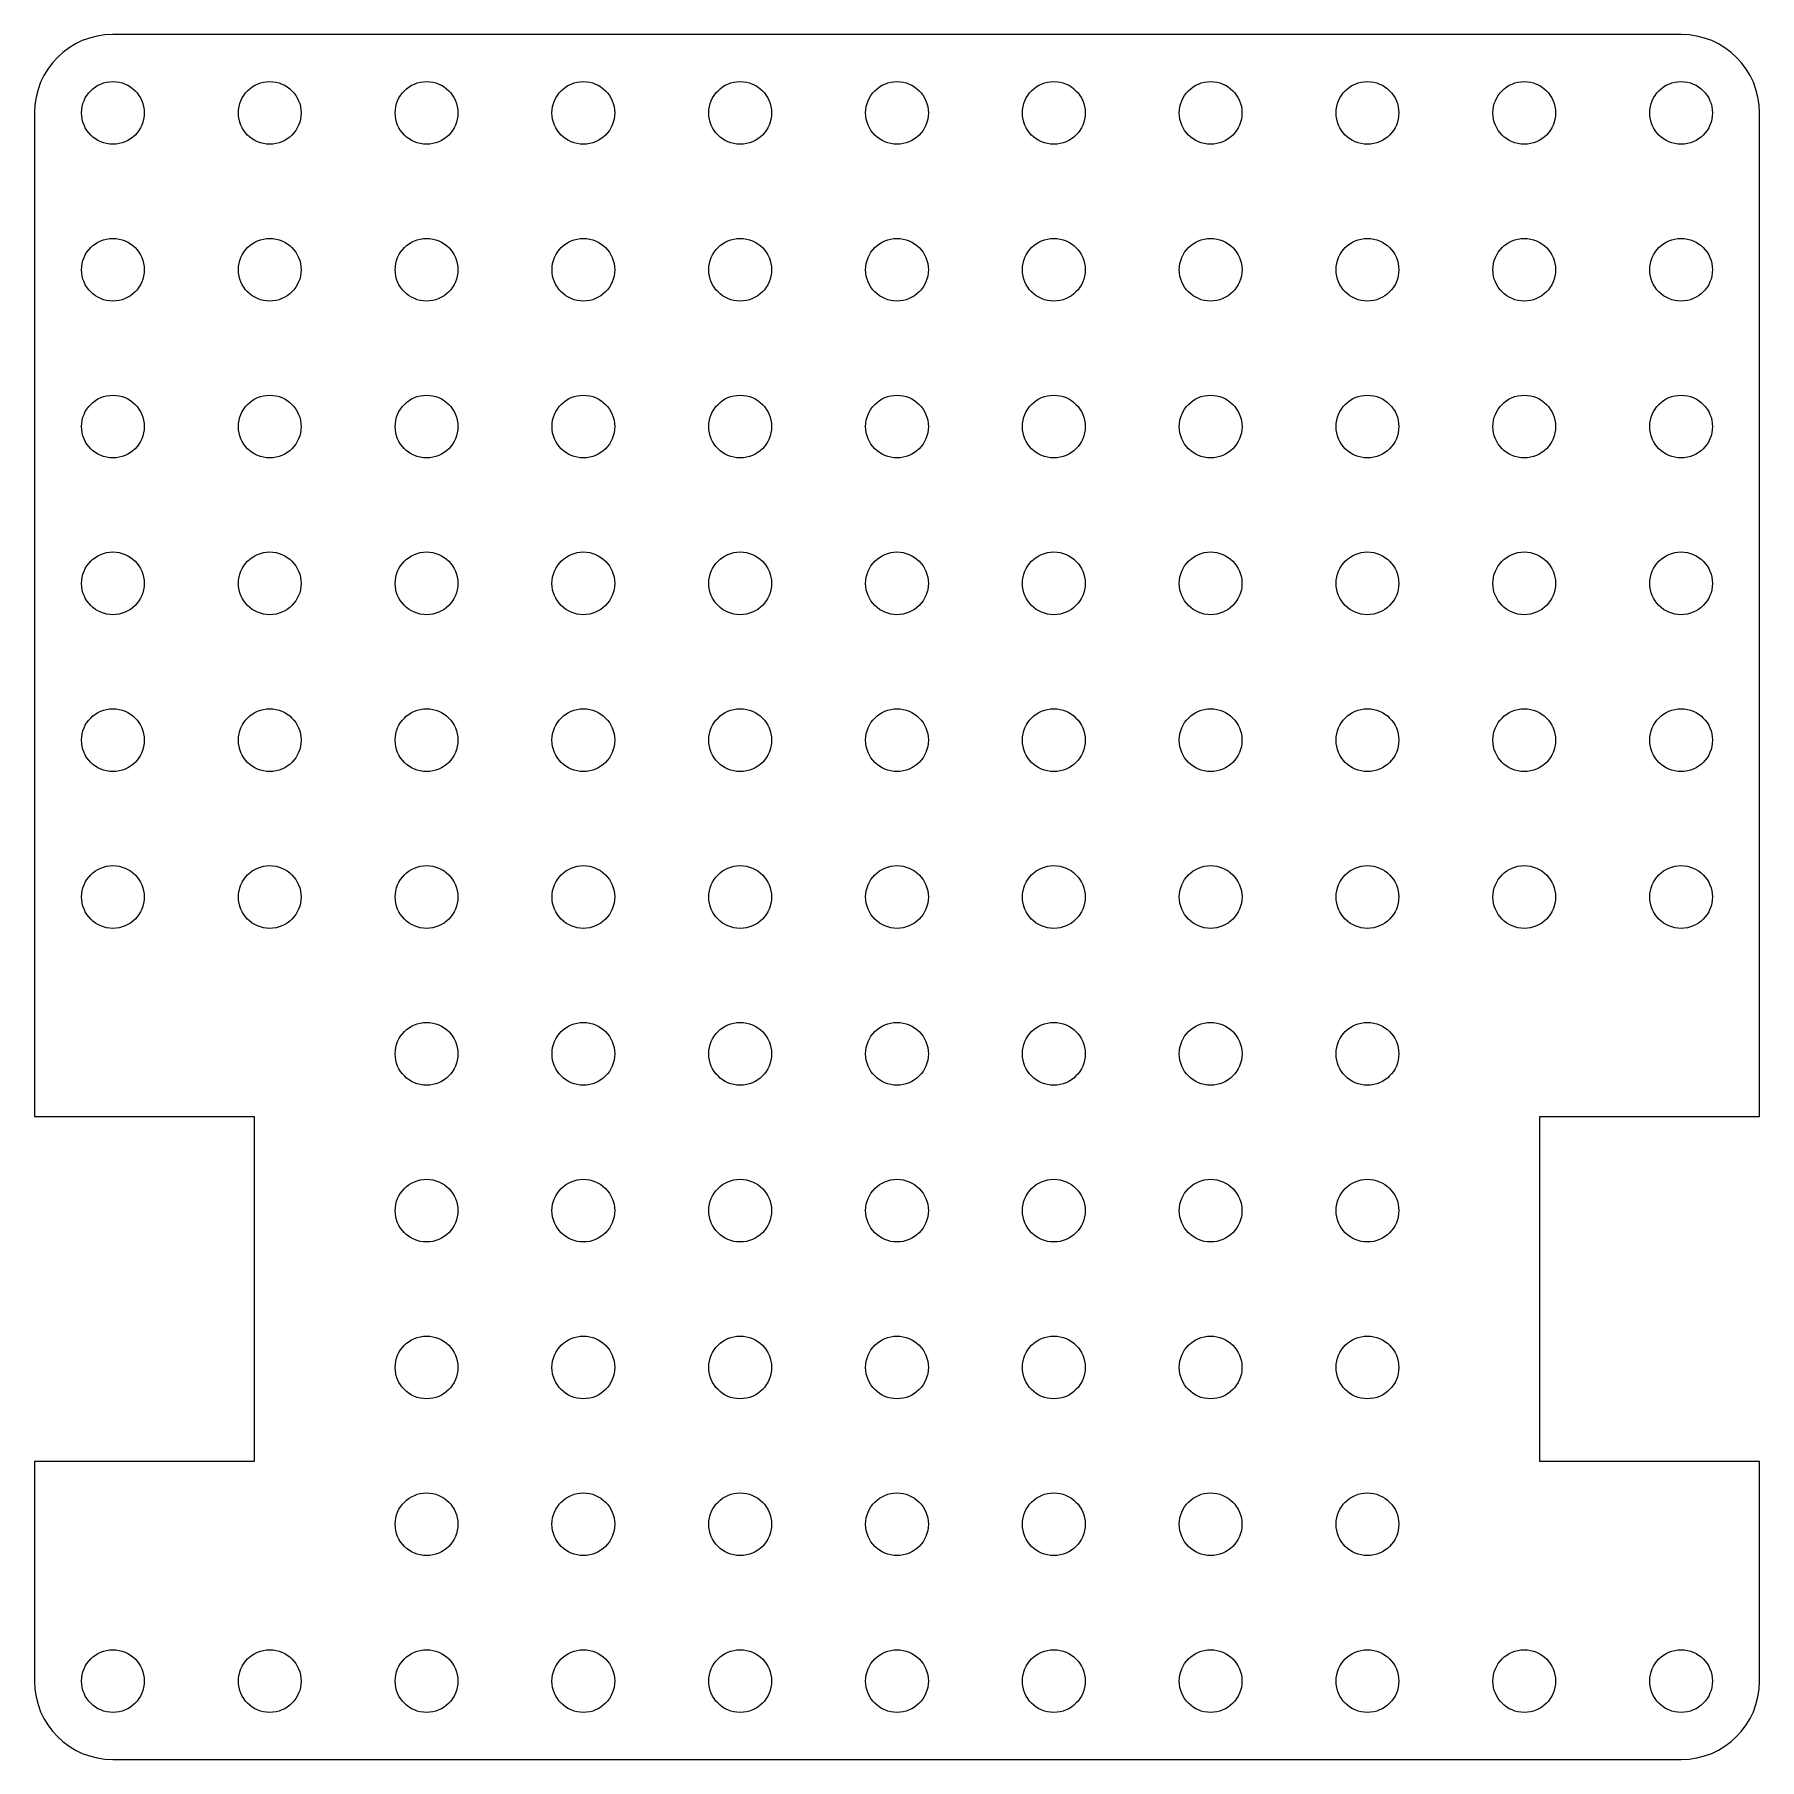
# Model space of a CAD drawing. Extents: x -15 to 771, y 0 to 274.
# Drawn here: x 316 to 426, y 113.9 to 223.9 of the extents above; entities that cross this region are included whole.
import ezdxf

# ---------------------------------------------------------------- set-up
doc = ezdxf.new("R2010")
doc.units = 0
doc.layers.add('Layer_1', color=7, linetype='CONTINUOUS')

msp = doc.modelspace()

# ---------------------------------------------------------------- linework, layer by layer
at = {"layer": 'Layer_1', "color": 7}
for points in [[(421.000007, 223.876165), (320.999996, 223.876179)], [(316.000009, 218.876181), (316.000009, 154.876181), (330.000009, 154.876181), (330.000009, 132.87618), (316.000009, 132.876149), (316.000009, 118.876194)], [(323.000013, 218.876177), (323.000013, 218.876177)], [(333.000012, 218.876177), (333.000012, 218.876177)], [(343.000011, 218.876177), (343.000011, 218.876177)], [(353.000008, 218.876177), (353.000008, 218.876177)], [(363.000008, 218.876177), (363.000008, 218.876177)], [(373.000008, 218.876177), (373.000008, 218.876177)], [(383.000007, 218.876177), (383.000007, 218.876177)], [(393.000007, 218.876177), (393.000007, 218.876177)], [(403.00001, 218.876177), (403.00001, 218.876177)], [(413.00001, 218.876177), (413.00001, 218.876177)], [(423.000009, 218.876177), (423.000009, 218.876177)], [(323.000013, 208.876177), (323.000013, 208.876177)], [(333.00001, 208.876177), (333.00001, 208.876177)], [(343.000011, 208.876177), (343.000011, 208.876177)], [(353.000011, 208.876177), (353.000011, 208.876177)], [(363.000011, 208.876177), (363.000011, 208.876177)], [(373.000011, 208.876177), (373.000011, 208.876177)], [(383.00001, 208.876177), (383.00001, 208.876177)], [(393.00001, 208.876177), (393.00001, 208.876177)], [(403.000013, 208.876177), (403.000013, 208.876177)], [(413.000012, 208.876177), (413.000012, 208.876177)], [(423.000012, 208.876177), (423.000012, 208.876177)], [(323.000013, 198.876177), (323.000013, 198.876177)], [(333.000013, 198.876177), (333.000013, 198.876177)], [(343.000011, 198.876177), (343.000011, 198.876177)], [(353.000011, 198.876177), (353.000011, 198.876177)], [(363.000011, 198.876177), (363.000011, 198.876177)], [(373.000011, 198.876177), (373.000011, 198.876177)], [(383.00001, 198.876177), (383.00001, 198.876177)], [(393.00001, 198.876177), (393.00001, 198.876177)], [(403.000013, 198.876177), (403.000013, 198.876177)], [(413.000012, 198.876177), (413.000012, 198.876177)], [(423.000012, 198.876177), (423.000012, 198.876177)], [(323.000013, 188.876177), (323.000013, 188.876177)], [(333.000012, 188.876177), (333.000012, 188.876177)], [(343.000011, 188.876177), (343.000011, 188.876177)], [(353.000008, 188.876177), (353.000008, 188.876177)], [(363.000008, 188.876177), (363.000008, 188.876177)], [(373.000008, 188.876177), (373.000008, 188.876177)], [(383.000007, 188.876177), (383.000007, 188.876177)], [(393.000007, 188.876177), (393.000007, 188.876177)], [(403.00001, 188.876177), (403.00001, 188.876177)], [(413.00001, 188.876177), (413.00001, 188.876177)], [(423.000009, 188.876177), (423.000009, 188.876177)], [(323.000013, 178.876179), (323.000013, 178.876179)], [(333.00001, 178.876176), (333.00001, 178.876176)], [(343.000011, 178.876179), (343.000011, 178.876179)], [(353.000008, 178.876179), (353.000008, 178.876179)], [(363.000008, 178.876179), (363.000008, 178.876179)], [(373.000008, 178.876179), (373.000008, 178.876179)], [(383.000007, 178.876179), (383.000007, 178.876179)], [(393.000007, 178.876179), (393.000007, 178.876179)], [(403.00001, 178.876179), (403.00001, 178.876179)], [(413.00001, 178.876179), (413.00001, 178.876179)], [(423.000009, 178.876179), (423.000009, 178.876179)], [(323.000013, 168.876175), (323.000013, 168.876175)], [(333.000013, 168.876175), (333.000013, 168.876175)], [(343.000011, 168.876175), (343.000011, 168.876175)], [(353.000011, 168.876175), (353.000011, 168.876175)], [(363.000011, 168.876175), (363.000011, 168.876175)], [(373.000011, 168.876175), (373.000011, 168.876175)], [(383.00001, 168.876175), (383.00001, 168.876175)], [(393.00001, 168.876175), (393.00001, 168.876175)], [(403.000013, 168.876175), (403.000013, 168.876175)], [(413.000012, 168.876175), (413.000012, 168.876175)], [(423.000012, 168.876175), (423.000012, 168.876175)], [(343.000011, 158.876176), (343.000011, 158.876176)], [(353.000011, 158.876176), (353.000011, 158.876176)], [(363.000011, 158.876176), (363.000011, 158.876176)], [(373.000011, 158.876176), (373.000011, 158.876176)], [(383.000007, 158.876178), (383.000007, 158.876178)], [(393.00001, 158.876176), (393.00001, 158.876176)], [(403.000013, 158.876176), (403.000013, 158.876176)], [(426.000009, 118.876194), (426.000009, 132.87618), (412.000009, 132.87618), (412.000009, 154.876181), (426.000009, 154.876181)], [(343.000011, 148.876176), (343.000011, 148.876176)], [(353.000008, 148.876176), (353.000008, 148.876176)], [(363.000008, 148.876176), (363.000008, 148.876176)], [(373.000008, 148.876176), (373.000008, 148.876176)], [(383.000007, 148.876176), (383.000007, 148.876176)], [(393.000007, 148.876176), (393.000007, 148.876176)], [(403.00001, 148.876176), (403.00001, 148.876176)], [(343.000011, 138.876176), (343.000011, 138.876176)], [(353.000008, 138.876176), (353.000008, 138.876176)], [(363.000008, 138.876176), (363.000008, 138.876176)], [(373.000008, 138.876176), (373.000008, 138.876176)], [(383.000007, 138.876176), (383.000007, 138.876176)], [(393.000007, 138.876176), (393.000007, 138.876176)], [(403.00001, 138.876176), (403.00001, 138.876176)], [(343.000011, 128.876176), (343.000011, 128.876176)], [(353.000008, 128.876176), (353.000008, 128.876176)], [(363.000008, 128.876176), (363.000008, 128.876176)], [(373.000008, 128.876176), (373.000008, 128.876176)], [(383.000007, 128.876176), (383.000007, 128.876176)], [(393.000007, 128.876176), (393.000007, 128.876176)], [(403.00001, 128.876176), (403.00001, 128.876176)], [(323.000011, 118.876179), (323.000011, 118.876179)], [(333.000011, 118.876179), (333.000011, 118.876179)], [(343.000011, 118.876179), (343.000011, 118.876179)], [(353.000008, 118.876179), (353.000008, 118.876179)], [(363.000008, 118.876179), (363.000008, 118.876179)], [(373.000008, 118.876179), (373.000008, 118.876179)], [(383.000007, 118.876179), (383.000007, 118.876179)], [(393.000007, 118.876179), (393.000007, 118.876179)], [(403.00001, 118.876179), (403.00001, 118.876179)], [(413.00001, 118.876179), (413.00001, 118.876179)], [(423.000009, 118.876179), (423.000009, 118.876179)], [(320.999996, 113.876176), (421.000007, 113.876176)], [(320.999996, 113.876176), (320.999996, 113.876176)]]:
    msp.add_lwpolyline(points, dxfattribs=at)
for points in [[(320.999996, 223.876179), (318.229999, 223.876179), (316.000009, 221.646164), (316.000009, 218.876181)], [(426.000009, 218.876167), (426.000009, 221.646149), (423.770004, 223.876165), (421.000007, 223.876165)], [(319.000013, 218.876177), (319.000013, 219.980746), (319.895444, 220.876176), (321.000013, 220.876176)], [(321.000013, 220.876176), (322.104583, 220.876176), (323.000013, 219.980746), (323.000013, 218.876177)], [(329.000012, 218.876177), (329.000012, 219.980746), (329.895443, 220.876176), (331.000012, 220.876176)], [(331.000012, 220.876176), (332.104582, 220.876176), (333.000012, 219.980746), (333.000012, 218.876177)], [(339.000011, 218.876177), (339.000011, 219.980746), (339.895442, 220.876176), (341.000011, 220.876176)], [(341.000011, 220.876176), (342.104581, 220.876176), (343.000011, 219.980746), (343.000011, 218.876177)], [(349.000008, 218.876177), (349.000008, 219.980746), (349.895439, 220.876176), (351.000008, 220.876176)], [(351.000008, 220.876176), (352.104578, 220.876176), (353.000008, 219.980746), (353.000008, 218.876177)], [(359.000008, 218.876177), (359.000008, 219.980746), (359.895438, 220.876176), (361.000008, 220.876176)], [(361.000008, 220.876176), (362.104577, 220.876176), (363.000008, 219.980746), (363.000008, 218.876177)], [(369.000008, 218.876177), (369.000008, 219.980746), (369.895438, 220.876176), (371.000008, 220.876176)], [(371.000008, 220.876176), (372.104577, 220.876176), (373.000008, 219.980746), (373.000008, 218.876177)], [(379.000007, 218.876177), (379.000007, 219.980746), (379.895438, 220.876176), (381.000007, 220.876176)], [(381.000007, 220.876176), (382.104577, 220.876176), (383.000007, 219.980746), (383.000007, 218.876177)], [(389.000007, 218.876177), (389.000007, 219.980746), (389.895438, 220.876176), (391.000007, 220.876176)], [(391.000007, 220.876176), (392.104577, 220.876176), (393.000007, 219.980746), (393.000007, 218.876177)], [(399.00001, 218.876177), (399.00001, 219.980746), (399.89544, 220.876176), (401.00001, 220.876176)], [(401.00001, 220.876176), (402.104579, 220.876176), (403.00001, 219.980746), (403.00001, 218.876177)], [(409.000009, 218.876177), (409.000009, 219.980746), (409.89544, 220.876176), (411.00001, 220.876176)], [(411.00001, 220.876176), (412.104579, 220.876176), (413.00001, 219.980746), (413.00001, 218.876177)], [(419.000009, 218.876177), (419.000009, 219.980746), (419.89544, 220.876176), (421.000009, 220.876176)], [(421.000009, 220.876176), (422.104579, 220.876176), (423.000009, 219.980746), (423.000009, 218.876177)], [(321.000013, 216.876177), (319.895444, 216.876177), (319.000013, 217.771607), (319.000013, 218.876177)], [(323.000013, 218.876177), (323.000013, 217.771607), (322.104583, 216.876177), (321.000013, 216.876177)], [(331.000012, 216.876177), (329.895443, 216.876177), (329.000012, 217.771607), (329.000012, 218.876177)], [(333.000012, 218.876177), (333.000012, 217.771607), (332.104582, 216.876177), (331.000012, 216.876177)], [(341.000011, 216.876177), (339.895442, 216.876177), (339.000011, 217.771607), (339.000011, 218.876177)], [(343.000011, 218.876177), (343.000011, 217.771607), (342.104581, 216.876177), (341.000011, 216.876177)], [(351.000008, 216.876177), (349.895439, 216.876177), (349.000008, 217.771607), (349.000008, 218.876177)], [(353.000008, 218.876177), (353.000008, 217.771607), (352.104578, 216.876177), (351.000008, 216.876177)], [(361.000008, 216.876177), (359.895438, 216.876177), (359.000008, 217.771607), (359.000008, 218.876177)], [(363.000008, 218.876177), (363.000008, 217.771607), (362.104577, 216.876177), (361.000008, 216.876177)], [(371.000008, 216.876177), (369.895438, 216.876177), (369.000008, 217.771607), (369.000008, 218.876177)], [(373.000008, 218.876177), (373.000008, 217.771607), (372.104577, 216.876177), (371.000008, 216.876177)], [(381.000007, 216.876177), (379.895438, 216.876177), (379.000007, 217.771607), (379.000007, 218.876177)], [(383.000007, 218.876177), (383.000007, 217.771607), (382.104577, 216.876177), (381.000007, 216.876177)], [(391.000007, 216.876177), (389.895438, 216.876177), (389.000007, 217.771607), (389.000007, 218.876177)], [(393.000007, 218.876177), (393.000007, 217.771607), (392.104577, 216.876177), (391.000007, 216.876177)], [(401.00001, 216.876177), (399.89544, 216.876177), (399.00001, 217.771607), (399.00001, 218.876177)], [(403.00001, 218.876177), (403.00001, 217.771607), (402.104579, 216.876177), (401.00001, 216.876177)], [(411.00001, 216.876177), (409.89544, 216.876177), (409.000009, 217.771607), (409.000009, 218.876177)], [(413.00001, 218.876177), (413.00001, 217.771607), (412.104579, 216.876177), (411.00001, 216.876177)], [(421.000009, 216.876177), (419.89544, 216.876177), (419.000009, 217.771607), (419.000009, 218.876177)], [(423.000009, 218.876177), (423.000009, 217.771607), (422.104579, 216.876177), (421.000009, 216.876177)], [(426.000009, 154.876181), (426.000009, 179.876185), (426.000009, 193.876163), (426.000009, 218.876167)], [(319.000013, 208.876177), (319.000013, 209.980747), (319.895443, 210.876177), (321.000013, 210.876177)], [(321.000013, 210.876177), (322.104582, 210.876177), (323.000013, 209.980747), (323.000013, 208.876177)], [(329.00001, 208.876177), (329.00001, 209.980747), (329.895441, 210.876177), (331.00001, 210.876177)], [(331.00001, 210.876177), (332.104579, 210.876177), (333.00001, 209.980747), (333.00001, 208.876177)], [(339.000011, 208.876177), (339.000011, 209.980747), (339.895442, 210.876177), (341.000011, 210.876177)], [(341.000011, 210.876177), (342.104581, 210.876177), (343.000011, 209.980747), (343.000011, 208.876177)], [(349.000011, 208.876177), (349.000011, 209.980747), (349.895441, 210.876177), (351.000011, 210.876177)], [(351.000011, 210.876177), (352.10458, 210.876177), (353.000011, 209.980747), (353.000011, 208.876177)], [(359.000011, 208.876177), (359.000011, 209.980747), (359.895441, 210.876177), (361.000011, 210.876177)], [(361.000011, 210.876177), (362.10458, 210.876177), (363.000011, 209.980747), (363.000011, 208.876177)], [(369.00001, 208.876177), (369.00001, 209.980747), (369.895441, 210.876177), (371.000011, 210.876177)], [(371.000011, 210.876177), (372.10458, 210.876177), (373.000011, 209.980747), (373.000011, 208.876177)], [(379.00001, 208.876177), (379.00001, 209.980747), (379.895441, 210.876177), (381.00001, 210.876177)], [(381.00001, 210.876177), (382.10458, 210.876177), (383.00001, 209.980747), (383.00001, 208.876177)], [(389.00001, 208.876177), (389.00001, 209.980747), (389.89544, 210.876177), (391.00001, 210.876177)], [(391.00001, 210.876177), (392.104579, 210.876177), (393.00001, 209.980747), (393.00001, 208.876177)], [(399.000013, 208.876177), (399.000013, 209.980747), (399.895443, 210.876177), (401.000013, 210.876177)], [(401.000013, 210.876177), (402.104582, 210.876177), (403.000013, 209.980747), (403.000013, 208.876177)], [(409.000012, 208.876177), (409.000012, 209.980747), (409.895443, 210.876177), (411.000012, 210.876177)], [(411.000012, 210.876177), (412.104582, 210.876177), (413.000012, 209.980747), (413.000012, 208.876177)], [(419.000012, 208.876177), (419.000012, 209.980747), (419.895443, 210.876177), (421.000012, 210.876177)], [(421.000012, 210.876177), (422.104582, 210.876177), (423.000012, 209.980747), (423.000012, 208.876177)], [(321.000013, 206.876177), (319.895443, 206.876177), (319.000013, 207.771607), (319.000013, 208.876177)], [(323.000013, 208.876177), (323.000013, 207.771607), (322.104582, 206.876177), (321.000013, 206.876177)], [(331.00001, 206.876177), (329.895441, 206.876177), (329.00001, 207.771607), (329.00001, 208.876177)], [(333.00001, 208.876177), (333.00001, 207.771607), (332.104579, 206.876177), (331.00001, 206.876177)], [(341.000011, 206.876177), (339.895442, 206.876177), (339.000011, 207.771607), (339.000011, 208.876177)], [(343.000011, 208.876177), (343.000011, 207.771607), (342.104581, 206.876177), (341.000011, 206.876177)], [(351.000011, 206.876177), (349.895441, 206.876177), (349.000011, 207.771607), (349.000011, 208.876177)], [(353.000011, 208.876177), (353.000011, 207.771607), (352.10458, 206.876177), (351.000011, 206.876177)], [(361.000011, 206.876177), (359.895441, 206.876177), (359.000011, 207.771607), (359.000011, 208.876177)], [(363.000011, 208.876177), (363.000011, 207.771607), (362.10458, 206.876177), (361.000011, 206.876177)], [(371.000011, 206.876177), (369.895441, 206.876177), (369.00001, 207.771607), (369.00001, 208.876177)], [(373.000011, 208.876177), (373.000011, 207.771607), (372.10458, 206.876177), (371.000011, 206.876177)], [(381.00001, 206.876177), (379.895441, 206.876177), (379.00001, 207.771607), (379.00001, 208.876177)], [(383.00001, 208.876177), (383.00001, 207.771607), (382.10458, 206.876177), (381.00001, 206.876177)], [(391.00001, 206.876177), (389.89544, 206.876177), (389.00001, 207.771607), (389.00001, 208.876177)], [(393.00001, 208.876177), (393.00001, 207.771607), (392.104579, 206.876177), (391.00001, 206.876177)], [(401.000013, 206.876177), (399.895443, 206.876177), (399.000013, 207.771607), (399.000013, 208.876177)], [(403.000013, 208.876177), (403.000013, 207.771607), (402.104582, 206.876177), (401.000013, 206.876177)], [(411.000012, 206.876177), (409.895443, 206.876177), (409.000012, 207.771607), (409.000012, 208.876177)], [(413.000012, 208.876177), (413.000012, 207.771607), (412.104582, 206.876177), (411.000012, 206.876177)], [(421.000012, 206.876177), (419.895443, 206.876177), (419.000012, 207.771607), (419.000012, 208.876177)], [(423.000012, 208.876177), (423.000012, 207.771607), (422.104582, 206.876177), (421.000012, 206.876177)], [(319.000013, 198.876177), (319.000013, 199.980747), (319.895443, 200.876177), (321.000013, 200.876177)], [(321.000013, 200.876177), (322.104582, 200.876177), (323.000013, 199.980747), (323.000013, 198.876177)], [(329.000013, 198.876177), (329.000013, 199.980747), (329.895443, 200.876177), (331.000013, 200.876177)], [(331.000013, 200.876177), (332.104582, 200.876177), (333.000013, 199.980747), (333.000013, 198.876177)], [(339.000011, 198.876177), (339.000011, 199.980747), (339.895442, 200.876177), (341.000011, 200.876177)], [(341.000011, 200.876177), (342.104581, 200.876177), (343.000011, 199.980747), (343.000011, 198.876177)], [(349.000011, 198.876177), (349.000011, 199.980747), (349.895441, 200.876177), (351.000011, 200.876177)], [(351.000011, 200.876177), (352.10458, 200.876177), (353.000011, 199.980747), (353.000011, 198.876177)], [(359.000011, 198.876177), (359.000011, 199.980747), (359.895441, 200.876177), (361.000011, 200.876177)], [(361.000011, 200.876177), (362.10458, 200.876177), (363.000011, 199.980747), (363.000011, 198.876177)], [(369.00001, 198.876177), (369.00001, 199.980747), (369.895441, 200.876177), (371.000011, 200.876177)], [(371.000011, 200.876177), (372.10458, 200.876177), (373.000011, 199.980747), (373.000011, 198.876177)], [(379.00001, 198.876177), (379.00001, 199.980747), (379.895441, 200.876177), (381.00001, 200.876177)], [(381.00001, 200.876177), (382.10458, 200.876177), (383.00001, 199.980747), (383.00001, 198.876177)], [(389.00001, 198.876177), (389.00001, 199.980747), (389.89544, 200.876177), (391.00001, 200.876177)], [(391.00001, 200.876177), (392.104579, 200.876177), (393.00001, 199.980747), (393.00001, 198.876177)], [(399.000013, 198.876177), (399.000013, 199.980747), (399.895443, 200.876177), (401.000013, 200.876177)], [(401.000013, 200.876177), (402.104582, 200.876177), (403.000013, 199.980747), (403.000013, 198.876177)], [(409.000012, 198.876177), (409.000012, 199.980747), (409.895443, 200.876177), (411.000012, 200.876177)], [(411.000012, 200.876177), (412.104582, 200.876177), (413.000012, 199.980747), (413.000012, 198.876177)], [(419.000012, 198.876177), (419.000012, 199.980747), (419.895443, 200.876177), (421.000012, 200.876177)], [(421.000012, 200.876177), (422.104582, 200.876177), (423.000012, 199.980747), (423.000012, 198.876177)], [(321.000013, 196.876177), (319.895443, 196.876177), (319.000013, 197.771607), (319.000013, 198.876177)], [(323.000013, 198.876177), (323.000013, 197.771607), (322.104582, 196.876177), (321.000013, 196.876177)], [(331.000013, 196.876177), (329.895443, 196.876177), (329.000013, 197.771607), (329.000013, 198.876177)], [(333.000013, 198.876177), (333.000013, 197.771607), (332.104582, 196.876177), (331.000013, 196.876177)], [(341.000011, 196.876177), (339.895442, 196.876177), (339.000011, 197.771607), (339.000011, 198.876177)], [(343.000011, 198.876177), (343.000011, 197.771607), (342.104581, 196.876177), (341.000011, 196.876177)], [(351.000011, 196.876177), (349.895441, 196.876177), (349.000011, 197.771607), (349.000011, 198.876177)], [(353.000011, 198.876177), (353.000011, 197.771607), (352.10458, 196.876177), (351.000011, 196.876177)], [(361.000011, 196.876177), (359.895441, 196.876177), (359.000011, 197.771607), (359.000011, 198.876177)], [(363.000011, 198.876177), (363.000011, 197.771607), (362.10458, 196.876177), (361.000011, 196.876177)], [(371.000011, 196.876177), (369.895441, 196.876177), (369.00001, 197.771607), (369.00001, 198.876177)], [(373.000011, 198.876177), (373.000011, 197.771607), (372.10458, 196.876177), (371.000011, 196.876177)], [(381.00001, 196.876177), (379.895441, 196.876177), (379.00001, 197.771607), (379.00001, 198.876177)], [(383.00001, 198.876177), (383.00001, 197.771607), (382.10458, 196.876177), (381.00001, 196.876177)], [(391.00001, 196.876177), (389.89544, 196.876177), (389.00001, 197.771607), (389.00001, 198.876177)], [(393.00001, 198.876177), (393.00001, 197.771607), (392.104579, 196.876177), (391.00001, 196.876177)], [(401.000013, 196.876177), (399.895443, 196.876177), (399.000013, 197.771607), (399.000013, 198.876177)], [(403.000013, 198.876177), (403.000013, 197.771607), (402.104582, 196.876177), (401.000013, 196.876177)], [(411.000012, 196.876177), (409.895443, 196.876177), (409.000012, 197.771607), (409.000012, 198.876177)], [(413.000012, 198.876177), (413.000012, 197.771607), (412.104582, 196.876177), (411.000012, 196.876177)], [(421.000012, 196.876177), (419.895443, 196.876177), (419.000012, 197.771607), (419.000012, 198.876177)], [(423.000012, 198.876177), (423.000012, 197.771607), (422.104582, 196.876177), (421.000012, 196.876177)], [(319.000013, 188.876177), (319.000013, 189.980747), (319.895443, 190.876177), (321.000013, 190.876177)], [(321.000013, 190.876177), (322.104582, 190.876177), (323.000013, 189.980747), (323.000013, 188.876177)], [(329.000012, 188.876177), (329.000012, 189.980747), (329.895443, 190.876177), (331.000012, 190.876177)], [(331.000012, 190.876177), (332.104581, 190.876177), (333.000012, 189.980747), (333.000012, 188.876177)], [(339.000011, 188.876177), (339.000011, 189.980747), (339.895442, 190.876177), (341.000011, 190.876177)], [(341.000011, 190.876177), (342.104581, 190.876177), (343.000011, 189.980747), (343.000011, 188.876177)], [(349.000008, 188.876177), (349.000008, 189.980747), (349.895439, 190.876177), (351.000008, 190.876177)], [(351.000008, 190.876177), (352.104578, 190.876177), (353.000008, 189.980747), (353.000008, 188.876177)], [(359.000008, 188.876177), (359.000008, 189.980747), (359.895438, 190.876177), (361.000008, 190.876177)], [(361.000008, 190.876177), (362.104577, 190.876177), (363.000008, 189.980747), (363.000008, 188.876177)], [(369.000008, 188.876177), (369.000008, 189.980747), (369.895438, 190.876177), (371.000008, 190.876177)], [(371.000008, 190.876177), (372.104577, 190.876177), (373.000008, 189.980747), (373.000008, 188.876177)], [(379.000007, 188.876177), (379.000007, 189.980747), (379.895438, 190.876177), (381.000007, 190.876177)], [(381.000007, 190.876177), (382.104577, 190.876177), (383.000007, 189.980747), (383.000007, 188.876177)], [(389.000007, 188.876177), (389.000007, 189.980747), (389.895438, 190.876177), (391.000007, 190.876177)], [(391.000007, 190.876177), (392.104577, 190.876177), (393.000007, 189.980747), (393.000007, 188.876177)], [(399.00001, 188.876177), (399.00001, 189.980747), (399.89544, 190.876177), (401.00001, 190.876177)], [(401.00001, 190.876177), (402.104579, 190.876177), (403.00001, 189.980747), (403.00001, 188.876177)], [(409.000009, 188.876177), (409.000009, 189.980747), (409.89544, 190.876177), (411.00001, 190.876177)], [(411.00001, 190.876177), (412.104579, 190.876177), (413.00001, 189.980747), (413.00001, 188.876177)], [(419.000009, 188.876177), (419.000009, 189.980747), (419.89544, 190.876177), (421.000009, 190.876177)], [(421.000009, 190.876177), (422.104579, 190.876177), (423.000009, 189.980747), (423.000009, 188.876177)], [(321.000013, 186.876177), (319.895443, 186.876177), (319.000013, 187.771608), (319.000013, 188.876177)], [(323.000013, 188.876177), (323.000013, 187.771608), (322.104582, 186.876177), (321.000013, 186.876177)], [(331.000012, 186.876177), (329.895443, 186.876177), (329.000012, 187.771608), (329.000012, 188.876177)], [(333.000012, 188.876177), (333.000012, 187.771608), (332.104581, 186.876177), (331.000012, 186.876177)], [(341.000011, 186.876177), (339.895442, 186.876177), (339.000011, 187.771608), (339.000011, 188.876177)], [(343.000011, 188.876177), (343.000011, 187.771608), (342.104581, 186.876177), (341.000011, 186.876177)], [(351.000008, 186.876177), (349.895439, 186.876177), (349.000008, 187.771608), (349.000008, 188.876177)], [(353.000008, 188.876177), (353.000008, 187.771608), (352.104578, 186.876177), (351.000008, 186.876177)], [(361.000008, 186.876177), (359.895438, 186.876177), (359.000008, 187.771608), (359.000008, 188.876177)], [(363.000008, 188.876177), (363.000008, 187.771608), (362.104577, 186.876177), (361.000008, 186.876177)], [(371.000008, 186.876177), (369.895438, 186.876177), (369.000008, 187.771608), (369.000008, 188.876177)], [(373.000008, 188.876177), (373.000008, 187.771608), (372.104577, 186.876177), (371.000008, 186.876177)], [(381.000007, 186.876177), (379.895438, 186.876177), (379.000007, 187.771608), (379.000007, 188.876177)], [(383.000007, 188.876177), (383.000007, 187.771608), (382.104577, 186.876177), (381.000007, 186.876177)], [(391.000007, 186.876177), (389.895438, 186.876177), (389.000007, 187.771608), (389.000007, 188.876177)], [(393.000007, 188.876177), (393.000007, 187.771608), (392.104577, 186.876177), (391.000007, 186.876177)], [(401.00001, 186.876177), (399.89544, 186.876177), (399.00001, 187.771608), (399.00001, 188.876177)], [(403.00001, 188.876177), (403.00001, 187.771608), (402.104579, 186.876177), (401.00001, 186.876177)], [(411.00001, 186.876177), (409.89544, 186.876177), (409.000009, 187.771608), (409.000009, 188.876177)], [(413.00001, 188.876177), (413.00001, 187.771608), (412.104579, 186.876177), (411.00001, 186.876177)], [(421.000009, 186.876177), (419.89544, 186.876177), (419.000009, 187.771608), (419.000009, 188.876177)], [(423.000009, 188.876177), (423.000009, 187.771608), (422.104579, 186.876177), (421.000009, 186.876177)], [(319.000013, 178.876179), (319.000013, 179.980748), (319.895443, 180.876179), (321.000013, 180.876179)], [(321.000013, 180.876179), (322.104582, 180.876179), (323.000013, 179.980748), (323.000013, 178.876179)], [(329.00001, 178.876176), (329.00001, 179.980746), (329.895441, 180.876176), (331.00001, 180.876176)], [(331.00001, 180.876176), (332.104579, 180.876176), (333.00001, 179.980746), (333.00001, 178.876176)], [(339.000011, 178.876179), (339.000011, 179.980748), (339.895442, 180.876179), (341.000011, 180.876179)], [(341.000011, 180.876179), (342.104581, 180.876179), (343.000011, 179.980748), (343.000011, 178.876179)], [(349.000008, 178.876179), (349.000008, 179.980748), (349.895439, 180.876179), (351.000008, 180.876179)], [(351.000008, 180.876179), (352.104578, 180.876179), (353.000008, 179.980748), (353.000008, 178.876179)], [(359.000008, 178.876179), (359.000008, 179.980748), (359.895438, 180.876179), (361.000008, 180.876179)], [(361.000008, 180.876179), (362.104577, 180.876179), (363.000008, 179.980748), (363.000008, 178.876179)], [(369.000008, 178.876179), (369.000008, 179.980748), (369.895438, 180.876179), (371.000008, 180.876179)], [(371.000008, 180.876179), (372.104577, 180.876179), (373.000008, 179.980748), (373.000008, 178.876179)], [(379.000007, 178.876179), (379.000007, 179.980748), (379.895438, 180.876179), (381.000007, 180.876179)], [(381.000007, 180.876179), (382.104577, 180.876179), (383.000007, 179.980748), (383.000007, 178.876179)], [(389.000007, 178.876179), (389.000007, 179.980748), (389.895438, 180.876179), (391.000007, 180.876179)], [(391.000007, 180.876179), (392.104577, 180.876179), (393.000007, 179.980748), (393.000007, 178.876179)], [(399.00001, 178.876179), (399.00001, 179.980748), (399.89544, 180.876179), (401.00001, 180.876179)], [(401.00001, 180.876179), (402.104579, 180.876179), (403.00001, 179.980748), (403.00001, 178.876179)], [(409.000009, 178.876179), (409.000009, 179.980748), (409.89544, 180.876179), (411.00001, 180.876179)], [(411.00001, 180.876179), (412.104579, 180.876179), (413.00001, 179.980748), (413.00001, 178.876179)], [(419.000009, 178.876179), (419.000009, 179.980748), (419.89544, 180.876179), (421.000009, 180.876179)], [(421.000009, 180.876179), (422.104579, 180.876179), (423.000009, 179.980748), (423.000009, 178.876179)], [(321.000013, 176.876179), (319.895443, 176.876179), (319.000013, 177.771609), (319.000013, 178.876179)], [(323.000013, 178.876179), (323.000013, 177.771609), (322.104582, 176.876179), (321.000013, 176.876179)], [(331.00001, 176.876176), (329.895441, 176.876176), (329.00001, 177.771606), (329.00001, 178.876176)], [(333.00001, 178.876176), (333.00001, 177.771606), (332.104579, 176.876176), (331.00001, 176.876176)], [(341.000011, 176.876179), (339.895442, 176.876179), (339.000011, 177.771609), (339.000011, 178.876179)], [(343.000011, 178.876179), (343.000011, 177.771609), (342.104581, 176.876179), (341.000011, 176.876179)], [(351.000008, 176.876179), (349.895439, 176.876179), (349.000008, 177.771609), (349.000008, 178.876179)], [(353.000008, 178.876179), (353.000008, 177.771609), (352.104578, 176.876179), (351.000008, 176.876179)], [(361.000008, 176.876179), (359.895438, 176.876179), (359.000008, 177.771609), (359.000008, 178.876179)], [(363.000008, 178.876179), (363.000008, 177.771609), (362.104577, 176.876179), (361.000008, 176.876179)], [(371.000008, 176.876179), (369.895438, 176.876179), (369.000008, 177.771609), (369.000008, 178.876179)], [(373.000008, 178.876179), (373.000008, 177.771609), (372.104577, 176.876179), (371.000008, 176.876179)], [(381.000007, 176.876179), (379.895438, 176.876179), (379.000007, 177.771609), (379.000007, 178.876179)], [(383.000007, 178.876179), (383.000007, 177.771609), (382.104577, 176.876179), (381.000007, 176.876179)], [(391.000007, 176.876179), (389.895438, 176.876179), (389.000007, 177.771609), (389.000007, 178.876179)], [(393.000007, 178.876179), (393.000007, 177.771609), (392.104577, 176.876179), (391.000007, 176.876179)], [(401.00001, 176.876179), (399.89544, 176.876179), (399.00001, 177.771609), (399.00001, 178.876179)], [(403.00001, 178.876179), (403.00001, 177.771609), (402.104579, 176.876179), (401.00001, 176.876179)], [(411.00001, 176.876179), (409.89544, 176.876179), (409.000009, 177.771609), (409.000009, 178.876179)], [(413.00001, 178.876179), (413.00001, 177.771609), (412.104579, 176.876179), (411.00001, 176.876179)], [(421.000009, 176.876179), (419.89544, 176.876179), (419.000009, 177.771609), (419.000009, 178.876179)], [(423.000009, 178.876179), (423.000009, 177.771609), (422.104579, 176.876179), (421.000009, 176.876179)], [(319.000013, 168.876175), (319.000013, 169.980745), (319.895443, 170.876175), (321.000013, 170.876175)], [(321.000013, 170.876175), (322.104582, 170.876175), (323.000013, 169.980745), (323.000013, 168.876175)], [(329.000013, 168.876175), (329.000013, 169.980745), (329.895443, 170.876175), (331.000013, 170.876175)], [(331.000013, 170.876175), (332.104582, 170.876175), (333.000013, 169.980745), (333.000013, 168.876175)], [(339.000011, 168.876175), (339.000011, 169.980745), (339.895442, 170.876175), (341.000011, 170.876175)], [(341.000011, 170.876175), (342.104581, 170.876175), (343.000011, 169.980745), (343.000011, 168.876175)], [(349.000011, 168.876175), (349.000011, 169.980745), (349.895441, 170.876175), (351.000011, 170.876175)], [(351.000011, 170.876175), (352.10458, 170.876175), (353.000011, 169.980745), (353.000011, 168.876175)], [(359.000011, 168.876175), (359.000011, 169.980745), (359.895441, 170.876175), (361.000011, 170.876175)], [(361.000011, 170.876175), (362.10458, 170.876175), (363.000011, 169.980745), (363.000011, 168.876175)], [(369.00001, 168.876175), (369.00001, 169.980745), (369.895441, 170.876175), (371.000011, 170.876175)], [(371.000011, 170.876175), (372.10458, 170.876175), (373.000011, 169.980745), (373.000011, 168.876175)], [(379.00001, 168.876175), (379.00001, 169.980745), (379.895441, 170.876175), (381.00001, 170.876175)], [(381.00001, 170.876175), (382.10458, 170.876175), (383.00001, 169.980745), (383.00001, 168.876175)], [(389.00001, 168.876175), (389.00001, 169.980745), (389.89544, 170.876175), (391.00001, 170.876175)], [(391.00001, 170.876175), (392.104579, 170.876175), (393.00001, 169.980745), (393.00001, 168.876175)], [(399.000013, 168.876175), (399.000013, 169.980745), (399.895443, 170.876175), (401.000013, 170.876175)], [(401.000013, 170.876175), (402.104582, 170.876175), (403.000013, 169.980745), (403.000013, 168.876175)], [(409.000012, 168.876175), (409.000012, 169.980745), (409.895443, 170.876175), (411.000012, 170.876175)], [(411.000012, 170.876175), (412.104582, 170.876175), (413.000012, 169.980745), (413.000012, 168.876175)], [(419.000012, 168.876175), (419.000012, 169.980745), (419.895443, 170.876175), (421.000012, 170.876175)], [(421.000012, 170.876175), (422.104582, 170.876175), (423.000012, 169.980745), (423.000012, 168.876175)], [(321.000013, 166.876175), (319.895443, 166.876175), (319.000013, 167.771606), (319.000013, 168.876175)], [(323.000013, 168.876175), (323.000013, 167.771606), (322.104582, 166.876175), (321.000013, 166.876175)], [(331.000013, 166.876175), (329.895443, 166.876175), (329.000013, 167.771606), (329.000013, 168.876175)], [(333.000013, 168.876175), (333.000013, 167.771606), (332.104582, 166.876175), (331.000013, 166.876175)], [(341.000011, 166.876175), (339.895442, 166.876175), (339.000011, 167.771606), (339.000011, 168.876175)], [(343.000011, 168.876175), (343.000011, 167.771606), (342.104581, 166.876175), (341.000011, 166.876175)], [(351.000011, 166.876175), (349.895441, 166.876175), (349.000011, 167.771606), (349.000011, 168.876175)], [(353.000011, 168.876175), (353.000011, 167.771606), (352.10458, 166.876175), (351.000011, 166.876175)], [(361.000011, 166.876175), (359.895441, 166.876175), (359.000011, 167.771606), (359.000011, 168.876175)], [(363.000011, 168.876175), (363.000011, 167.771606), (362.10458, 166.876175), (361.000011, 166.876175)], [(371.000011, 166.876175), (369.895441, 166.876175), (369.00001, 167.771606), (369.00001, 168.876175)], [(373.000011, 168.876175), (373.000011, 167.771606), (372.10458, 166.876175), (371.000011, 166.876175)], [(381.00001, 166.876175), (379.895441, 166.876175), (379.00001, 167.771606), (379.00001, 168.876175)], [(383.00001, 168.876175), (383.00001, 167.771606), (382.10458, 166.876175), (381.00001, 166.876175)], [(391.00001, 166.876175), (389.89544, 166.876175), (389.00001, 167.771606), (389.00001, 168.876175)], [(393.00001, 168.876175), (393.00001, 167.771606), (392.104579, 166.876175), (391.00001, 166.876175)], [(401.000013, 166.876175), (399.895443, 166.876175), (399.000013, 167.771606), (399.000013, 168.876175)], [(403.000013, 168.876175), (403.000013, 167.771606), (402.104582, 166.876175), (401.000013, 166.876175)], [(411.000012, 166.876175), (409.895443, 166.876175), (409.000012, 167.771606), (409.000012, 168.876175)], [(413.000012, 168.876175), (413.000012, 167.771606), (412.104582, 166.876175), (411.000012, 166.876175)], [(421.000012, 166.876175), (419.895443, 166.876175), (419.000012, 167.771606), (419.000012, 168.876175)], [(423.000012, 168.876175), (423.000012, 167.771606), (422.104582, 166.876175), (421.000012, 166.876175)], [(339.000011, 158.876176), (339.000011, 159.980745), (339.895442, 160.876176), (341.000011, 160.876176)], [(341.000011, 160.876176), (342.104581, 160.876176), (343.000011, 159.980745), (343.000011, 158.876176)], [(349.000011, 158.876176), (349.000011, 159.980745), (349.895441, 160.876176), (351.000011, 160.876176)], [(351.000011, 160.876176), (352.10458, 160.876176), (353.000011, 159.980745), (353.000011, 158.876176)], [(359.000011, 158.876176), (359.000011, 159.980745), (359.895441, 160.876176), (361.000011, 160.876176)], [(361.000011, 160.876176), (362.10458, 160.876176), (363.000011, 159.980745), (363.000011, 158.876176)], [(369.00001, 158.876176), (369.00001, 159.980745), (369.895441, 160.876176), (371.000011, 160.876176)], [(371.000011, 160.876176), (372.10458, 160.876176), (373.000011, 159.980745), (373.000011, 158.876176)], [(379.000007, 158.876178), (379.000007, 159.980748), (379.895438, 160.876178), (381.000007, 160.876178)], [(381.000007, 160.876178), (382.104577, 160.876178), (383.000007, 159.980748), (383.000007, 158.876178)], [(389.00001, 158.876176), (389.00001, 159.980745), (389.89544, 160.876176), (391.00001, 160.876176)], [(391.00001, 160.876176), (392.104579, 160.876176), (393.00001, 159.980745), (393.00001, 158.876176)], [(399.000013, 158.876176), (399.000013, 159.980745), (399.895443, 160.876176), (401.000013, 160.876176)], [(401.000013, 160.876176), (402.104582, 160.876176), (403.000013, 159.980745), (403.000013, 158.876176)], [(341.000011, 156.876176), (339.895442, 156.876176), (339.000011, 157.771606), (339.000011, 158.876176)], [(343.000011, 158.876176), (343.000011, 157.771606), (342.104581, 156.876176), (341.000011, 156.876176)], [(351.000011, 156.876176), (349.895441, 156.876176), (349.000011, 157.771606), (349.000011, 158.876176)], [(353.000011, 158.876176), (353.000011, 157.771606), (352.10458, 156.876176), (351.000011, 156.876176)], [(361.000011, 156.876176), (359.895441, 156.876176), (359.000011, 157.771606), (359.000011, 158.876176)], [(363.000011, 158.876176), (363.000011, 157.771606), (362.10458, 156.876176), (361.000011, 156.876176)], [(371.000011, 156.876176), (369.895441, 156.876176), (369.00001, 157.771606), (369.00001, 158.876176)], [(373.000011, 158.876176), (373.000011, 157.771606), (372.10458, 156.876176), (371.000011, 156.876176)], [(381.000007, 156.876179), (379.895438, 156.876179), (379.000007, 157.771609), (379.000007, 158.876178)], [(383.000007, 158.876178), (383.000007, 157.771609), (382.104577, 156.876179), (381.000007, 156.876179)], [(391.00001, 156.876176), (389.89544, 156.876176), (389.00001, 157.771606), (389.00001, 158.876176)], [(393.00001, 158.876176), (393.00001, 157.771606), (392.104579, 156.876176), (391.00001, 156.876176)], [(401.000013, 156.876176), (399.895443, 156.876176), (399.000013, 157.771606), (399.000013, 158.876176)], [(403.000013, 158.876176), (403.000013, 157.771606), (402.104582, 156.876176), (401.000013, 156.876176)], [(339.000011, 148.876176), (339.000011, 149.980746), (339.895442, 150.876176), (341.000011, 150.876176)], [(341.000011, 150.876176), (342.104581, 150.876176), (343.000011, 149.980746), (343.000011, 148.876176)], [(349.000008, 148.876176), (349.000008, 149.980746), (349.895439, 150.876176), (351.000008, 150.876176)], [(351.000008, 150.876176), (352.104578, 150.876176), (353.000008, 149.980746), (353.000008, 148.876176)], [(359.000008, 148.876176), (359.000008, 149.980746), (359.895438, 150.876176), (361.000008, 150.876176)], [(361.000008, 150.876176), (362.104577, 150.876176), (363.000008, 149.980746), (363.000008, 148.876176)], [(369.000008, 148.876176), (369.000008, 149.980746), (369.895438, 150.876176), (371.000008, 150.876176)], [(371.000008, 150.876176), (372.104577, 150.876176), (373.000008, 149.980746), (373.000008, 148.876176)], [(379.000007, 148.876176), (379.000007, 149.980746), (379.895438, 150.876176), (381.000007, 150.876176)], [(381.000007, 150.876176), (382.104577, 150.876176), (383.000007, 149.980746), (383.000007, 148.876176)], [(389.000007, 148.876176), (389.000007, 149.980746), (389.895438, 150.876176), (391.000007, 150.876176)], [(391.000007, 150.876176), (392.104577, 150.876176), (393.000007, 149.980746), (393.000007, 148.876176)], [(399.00001, 148.876176), (399.00001, 149.980746), (399.89544, 150.876176), (401.00001, 150.876176)], [(401.00001, 150.876176), (402.104579, 150.876176), (403.00001, 149.980746), (403.00001, 148.876176)], [(341.000011, 146.876176), (339.895442, 146.876176), (339.000011, 147.771606), (339.000011, 148.876176)], [(343.000011, 148.876176), (343.000011, 147.771606), (342.104581, 146.876176), (341.000011, 146.876176)], [(351.000008, 146.876176), (349.895439, 146.876176), (349.000008, 147.771606), (349.000008, 148.876176)], [(353.000008, 148.876176), (353.000008, 147.771606), (352.104578, 146.876176), (351.000008, 146.876176)], [(361.000008, 146.876176), (359.895438, 146.876176), (359.000008, 147.771606), (359.000008, 148.876176)], [(363.000008, 148.876176), (363.000008, 147.771606), (362.104577, 146.876176), (361.000008, 146.876176)], [(371.000008, 146.876176), (369.895438, 146.876176), (369.000008, 147.771606), (369.000008, 148.876176)], [(373.000008, 148.876176), (373.000008, 147.771606), (372.104577, 146.876176), (371.000008, 146.876176)], [(381.000007, 146.876176), (379.895438, 146.876176), (379.000007, 147.771606), (379.000007, 148.876176)], [(383.000007, 148.876176), (383.000007, 147.771606), (382.104577, 146.876176), (381.000007, 146.876176)], [(391.000007, 146.876176), (389.895438, 146.876176), (389.000007, 147.771606), (389.000007, 148.876176)], [(393.000007, 148.876176), (393.000007, 147.771606), (392.104577, 146.876176), (391.000007, 146.876176)], [(401.00001, 146.876176), (399.89544, 146.876176), (399.00001, 147.771606), (399.00001, 148.876176)], [(403.00001, 148.876176), (403.00001, 147.771606), (402.104579, 146.876176), (401.00001, 146.876176)], [(339.000011, 138.876176), (339.000011, 139.980746), (339.895442, 140.876176), (341.000011, 140.876176)], [(341.000011, 140.876176), (342.104581, 140.876176), (343.000011, 139.980746), (343.000011, 138.876176)], [(349.000008, 138.876176), (349.000008, 139.980746), (349.895439, 140.876176), (351.000008, 140.876176)], [(351.000008, 140.876176), (352.104578, 140.876176), (353.000008, 139.980746), (353.000008, 138.876176)], [(359.000008, 138.876176), (359.000008, 139.980746), (359.895438, 140.876176), (361.000008, 140.876176)], [(361.000008, 140.876176), (362.104577, 140.876176), (363.000008, 139.980746), (363.000008, 138.876176)], [(369.000008, 138.876176), (369.000008, 139.980746), (369.895438, 140.876176), (371.000008, 140.876176)], [(371.000008, 140.876176), (372.104577, 140.876176), (373.000008, 139.980746), (373.000008, 138.876176)], [(379.000007, 138.876176), (379.000007, 139.980746), (379.895438, 140.876176), (381.000007, 140.876176)], [(381.000007, 140.876176), (382.104577, 140.876176), (383.000007, 139.980746), (383.000007, 138.876176)], [(389.000007, 138.876176), (389.000007, 139.980746), (389.895438, 140.876176), (391.000007, 140.876176)], [(391.000007, 140.876176), (392.104577, 140.876176), (393.000007, 139.980746), (393.000007, 138.876176)], [(399.00001, 138.876176), (399.00001, 139.980746), (399.89544, 140.876176), (401.00001, 140.876176)], [(401.00001, 140.876176), (402.104579, 140.876176), (403.00001, 139.980746), (403.00001, 138.876176)], [(341.000011, 136.876176), (339.895442, 136.876176), (339.000011, 137.771606), (339.000011, 138.876176)], [(343.000011, 138.876176), (343.000011, 137.771606), (342.104581, 136.876176), (341.000011, 136.876176)], [(351.000008, 136.876176), (349.895439, 136.876176), (349.000008, 137.771606), (349.000008, 138.876176)], [(353.000008, 138.876176), (353.000008, 137.771606), (352.104578, 136.876176), (351.000008, 136.876176)], [(361.000008, 136.876176), (359.895438, 136.876176), (359.000008, 137.771606), (359.000008, 138.876176)], [(363.000008, 138.876176), (363.000008, 137.771606), (362.104577, 136.876176), (361.000008, 136.876176)], [(371.000008, 136.876176), (369.895438, 136.876176), (369.000008, 137.771606), (369.000008, 138.876176)], [(373.000008, 138.876176), (373.000008, 137.771606), (372.104577, 136.876176), (371.000008, 136.876176)], [(381.000007, 136.876176), (379.895438, 136.876176), (379.000007, 137.771606), (379.000007, 138.876176)], [(383.000007, 138.876176), (383.000007, 137.771606), (382.104577, 136.876176), (381.000007, 136.876176)], [(391.000007, 136.876176), (389.895438, 136.876176), (389.000007, 137.771606), (389.000007, 138.876176)], [(393.000007, 138.876176), (393.000007, 137.771606), (392.104577, 136.876176), (391.000007, 136.876176)], [(401.00001, 136.876176), (399.89544, 136.876176), (399.00001, 137.771606), (399.00001, 138.876176)], [(403.00001, 138.876176), (403.00001, 137.771606), (402.104579, 136.876176), (401.00001, 136.876176)], [(339.000011, 128.876176), (339.000011, 129.980746), (339.895442, 130.876176), (341.000011, 130.876176)], [(341.000011, 130.876176), (342.104581, 130.876176), (343.000011, 129.980746), (343.000011, 128.876176)], [(349.000008, 128.876176), (349.000008, 129.980746), (349.895439, 130.876176), (351.000008, 130.876176)], [(351.000008, 130.876176), (352.104578, 130.876176), (353.000008, 129.980746), (353.000008, 128.876176)], [(359.000008, 128.876176), (359.000008, 129.980746), (359.895438, 130.876176), (361.000008, 130.876176)], [(361.000008, 130.876176), (362.104577, 130.876176), (363.000008, 129.980746), (363.000008, 128.876176)], [(369.000008, 128.876176), (369.000008, 129.980746), (369.895438, 130.876176), (371.000008, 130.876176)], [(371.000008, 130.876176), (372.104577, 130.876176), (373.000008, 129.980746), (373.000008, 128.876176)], [(379.000007, 128.876176), (379.000007, 129.980746), (379.895438, 130.876176), (381.000007, 130.876176)], [(381.000007, 130.876176), (382.104577, 130.876176), (383.000007, 129.980746), (383.000007, 128.876176)], [(389.000007, 128.876176), (389.000007, 129.980746), (389.895438, 130.876176), (391.000007, 130.876176)], [(391.000007, 130.876176), (392.104577, 130.876176), (393.000007, 129.980746), (393.000007, 128.876176)], [(399.00001, 128.876176), (399.00001, 129.980746), (399.89544, 130.876176), (401.00001, 130.876176)], [(401.00001, 130.876176), (402.104579, 130.876176), (403.00001, 129.980746), (403.00001, 128.876176)], [(341.000011, 126.876176), (339.895442, 126.876176), (339.000011, 127.771607), (339.000011, 128.876176)], [(343.000011, 128.876176), (343.000011, 127.771607), (342.104581, 126.876176), (341.000011, 126.876176)], [(351.000008, 126.876176), (349.895439, 126.876176), (349.000008, 127.771607), (349.000008, 128.876176)], [(353.000008, 128.876176), (353.000008, 127.771607), (352.104578, 126.876176), (351.000008, 126.876176)], [(361.000008, 126.876176), (359.895438, 126.876176), (359.000008, 127.771607), (359.000008, 128.876176)], [(363.000008, 128.876176), (363.000008, 127.771607), (362.104577, 126.876176), (361.000008, 126.876176)], [(371.000008, 126.876176), (369.895438, 126.876176), (369.000008, 127.771607), (369.000008, 128.876176)], [(373.000008, 128.876176), (373.000008, 127.771607), (372.104577, 126.876176), (371.000008, 126.876176)], [(381.000007, 126.876176), (379.895438, 126.876176), (379.000007, 127.771607), (379.000007, 128.876176)], [(383.000007, 128.876176), (383.000007, 127.771607), (382.104577, 126.876176), (381.000007, 126.876176)], [(391.000007, 126.876176), (389.895438, 126.876176), (389.000007, 127.771607), (389.000007, 128.876176)], [(393.000007, 128.876176), (393.000007, 127.771607), (392.104577, 126.876176), (391.000007, 126.876176)], [(401.00001, 126.876176), (399.89544, 126.876176), (399.00001, 127.771607), (399.00001, 128.876176)], [(403.00001, 128.876176), (403.00001, 127.771607), (402.104579, 126.876176), (401.00001, 126.876176)], [(319.000011, 118.876179), (319.000011, 119.980749), (319.895441, 120.876179), (321.000011, 120.876179)], [(321.000011, 120.876179), (322.10458, 120.876179), (323.000011, 119.980749), (323.000011, 118.876179)], [(329.000011, 118.876179), (329.000011, 119.980749), (329.895442, 120.876179), (331.000011, 120.876179)], [(331.000011, 120.876179), (332.104581, 120.876179), (333.000011, 119.980749), (333.000011, 118.876179)], [(339.000011, 118.876179), (339.000011, 119.980749), (339.895442, 120.876179), (341.000011, 120.876179)], [(341.000011, 120.876179), (342.104581, 120.876179), (343.000011, 119.980749), (343.000011, 118.876179)], [(349.000008, 118.876179), (349.000008, 119.980749), (349.895439, 120.876179), (351.000008, 120.876179)], [(351.000008, 120.876179), (352.104578, 120.876179), (353.000008, 119.980749), (353.000008, 118.876179)], [(359.000008, 118.876179), (359.000008, 119.980749), (359.895438, 120.876179), (361.000008, 120.876179)], [(361.000008, 120.876179), (362.104577, 120.876179), (363.000008, 119.980749), (363.000008, 118.876179)], [(369.000008, 118.876179), (369.000008, 119.980749), (369.895438, 120.876179), (371.000008, 120.876179)], [(371.000008, 120.876179), (372.104577, 120.876179), (373.000008, 119.980749), (373.000008, 118.876179)], [(379.000007, 118.876179), (379.000007, 119.980749), (379.895438, 120.876179), (381.000007, 120.876179)], [(381.000007, 120.876179), (382.104577, 120.876179), (383.000007, 119.980749), (383.000007, 118.876179)], [(389.000007, 118.876179), (389.000007, 119.980749), (389.895438, 120.876179), (391.000007, 120.876179)], [(391.000007, 120.876179), (392.104577, 120.876179), (393.000007, 119.980749), (393.000007, 118.876179)], [(399.00001, 118.876179), (399.00001, 119.980749), (399.89544, 120.876179), (401.00001, 120.876179)], [(401.00001, 120.876179), (402.104579, 120.876179), (403.00001, 119.980749), (403.00001, 118.876179)], [(409.000009, 118.876179), (409.000009, 119.980749), (409.89544, 120.876179), (411.00001, 120.876179)], [(411.00001, 120.876179), (412.104579, 120.876179), (413.00001, 119.980749), (413.00001, 118.876179)], [(419.000009, 118.876179), (419.000009, 119.980749), (419.89544, 120.876179), (421.000009, 120.876179)], [(421.000009, 120.876179), (422.104579, 120.876179), (423.000009, 119.980749), (423.000009, 118.876179)], [(316.000009, 118.876194), (316.000009, 116.106183), (318.229999, 113.876176), (320.999996, 113.876176)], [(321.000011, 116.876179), (319.895441, 116.876179), (319.000011, 117.771609), (319.000011, 118.876179)], [(323.000011, 118.876179), (323.000011, 117.771609), (322.10458, 116.876179), (321.000011, 116.876179)], [(331.000011, 116.876179), (329.895442, 116.876179), (329.000011, 117.771609), (329.000011, 118.876179)], [(333.000011, 118.876179), (333.000011, 117.771609), (332.104581, 116.876179), (331.000011, 116.876179)], [(341.000011, 116.876179), (339.895442, 116.876179), (339.000011, 117.771609), (339.000011, 118.876179)], [(343.000011, 118.876179), (343.000011, 117.771609), (342.104581, 116.876179), (341.000011, 116.876179)], [(351.000008, 116.876179), (349.895439, 116.876179), (349.000008, 117.771609), (349.000008, 118.876179)], [(353.000008, 118.876179), (353.000008, 117.771609), (352.104578, 116.876179), (351.000008, 116.876179)], [(361.000008, 116.876179), (359.895438, 116.876179), (359.000008, 117.771609), (359.000008, 118.876179)], [(363.000008, 118.876179), (363.000008, 117.771609), (362.104577, 116.876179), (361.000008, 116.876179)], [(371.000008, 116.876179), (369.895438, 116.876179), (369.000008, 117.771609), (369.000008, 118.876179)], [(373.000008, 118.876179), (373.000008, 117.771609), (372.104577, 116.876179), (371.000008, 116.876179)], [(381.000007, 116.876179), (379.895438, 116.876179), (379.000007, 117.771609), (379.000007, 118.876179)], [(383.000007, 118.876179), (383.000007, 117.771609), (382.104577, 116.876179), (381.000007, 116.876179)], [(391.000007, 116.876179), (389.895438, 116.876179), (389.000007, 117.771609), (389.000007, 118.876179)], [(393.000007, 118.876179), (393.000007, 117.771609), (392.104577, 116.876179), (391.000007, 116.876179)], [(401.00001, 116.876179), (399.89544, 116.876179), (399.00001, 117.771609), (399.00001, 118.876179)], [(403.00001, 118.876179), (403.00001, 117.771609), (402.104579, 116.876179), (401.00001, 116.876179)], [(411.00001, 116.876179), (409.89544, 116.876179), (409.000009, 117.771609), (409.000009, 118.876179)], [(413.00001, 118.876179), (413.00001, 117.771609), (412.104579, 116.876179), (411.00001, 116.876179)], [(421.000009, 116.876179), (419.89544, 116.876179), (419.000009, 117.771609), (419.000009, 118.876179)], [(421.000007, 113.876176), (423.770004, 113.876148), (426.000009, 116.106211), (426.000009, 118.876194)], [(423.000009, 118.876179), (423.000009, 117.771609), (422.104579, 116.876179), (421.000009, 116.876179)]]:
    msp.add_open_spline(points, degree=3, dxfattribs=at)

doc.saveas('drawing.dxf')
